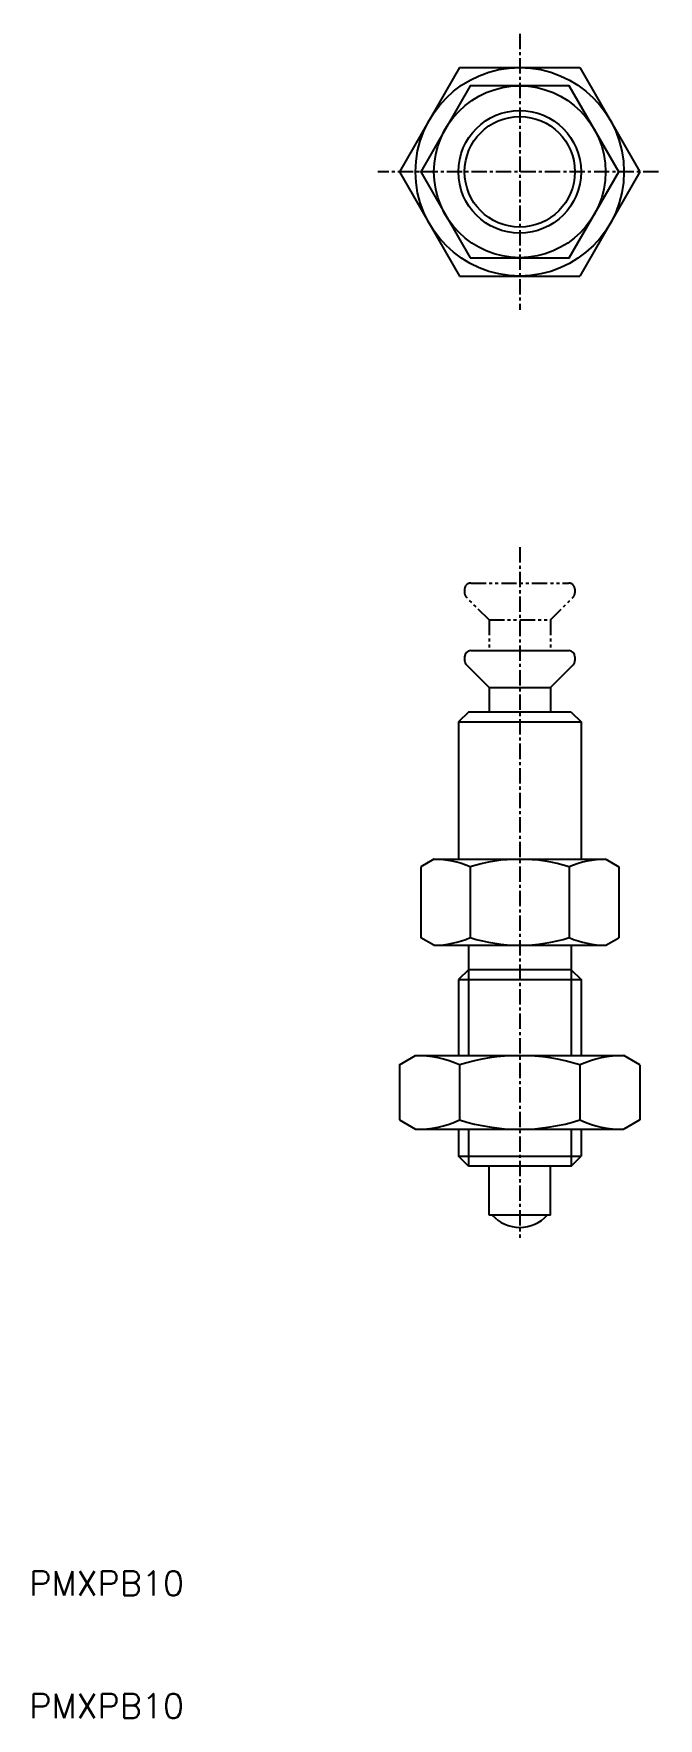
# Model space of a CAD drawing. Extents: x 10 to 61, y 10 to 147.
import ezdxf

# ---------------------------------------------------------------- set-up
doc = ezdxf.new("R2010")
doc.units = 0
doc.linetypes.add('CENTER', pattern=[2, 1.25, -0.25, 0.25, -0.25])
doc.linetypes.add('PHANTOM', pattern=[2.5, 1.25, -0.25, 0.25, -0.25, 0.25, -0.25])
doc.layers.get('0').update_dxf_attribs({"linetype": 'CONTINUOUS'})
doc.layers.add('CENTER', color=1, linetype='CENTER')
doc.styles.get("Standard").update_dxf_attribs({"font": 'txt.shx'})

msp = doc.modelspace()

# ---------------------------------------------------------------- linework, layer by layer
at = {"color": 7, "linetype": 'CONTINUOUS'}
for p, q in [((45.09, 144.52), (40.19, 136.02)), ((45.09, 144.52), (54.91, 144.52)), ((54.91, 144.52), (59.81, 136.02)), ((40.19, 136.02), (45.09, 127.52)), ((59.81, 136.02), (54.91, 127.52)), ((45.09, 127.52), (54.91, 127.52)), ((45.5, 96.5), (45.5, 96.21)), ((46, 97), (54, 97)), ((54.5, 96.5), (54.5, 96.21)), ((47.5, 94), (45.65, 95.85)), ((52.5, 94), (54.35, 95.85)), ((47.5, 94), (47.5, 92)), ((47.5, 94), (52.5, 94)), ((52.5, 94), (52.5, 92)), ((45.81, 92), (45, 91.19)), ((54.19, 92), (45.81, 92)), ((54.19, 92), (55, 91.19)), ((45, 91.19), (45, 80)), ((45, 91.19), (55, 91.19)), ((55, 91.19), (55, 80)), ((42.98, 80), (41.92, 79.39)), ((42.98, 80), (57.02, 80)), ((57.02, 80), (58.08, 79.39)), ((41.92, 79.39), (41.92, 73.61)), ((45.96, 79.39), (45.96, 73.61)), ((54.04, 79.39), (54.04, 73.61)), ((58.08, 79.39), (58.08, 73.61)), ((42.98, 73), (41.92, 73.61)), ((42.98, 73), (57.02, 73)), ((45.81, 73), (45.81, 71)), ((54.19, 73), (54.19, 71)), ((57.02, 73), (58.08, 73.61)), ((45.81, 71), (45, 70.19)), ((45, 70.19), (45, 64)), ((45, 70.19), (55, 70.19)), ((54.19, 71), (45.81, 71)), ((54.19, 71), (45.81, 71)), ((54.19, 71), (55, 70.19)), ((55, 70.19), (55, 64)), ((40.19, 63.24), (41.5, 64)), ((40.19, 63.24), (40.19, 58.76)), ((41.5, 64), (58.5, 64)), ((45.09, 63.24), (45.09, 58.76)), ((54.91, 63.24), (54.91, 58.76)), ((59.81, 63.24), (58.5, 64)), ((59.81, 63.24), (59.81, 58.76)), ((40.19, 58.76), (41.5, 58)), ((41.5, 58), (58.5, 58)), ((45, 58), (45, 55.81)), ((55, 58), (55, 55.81)), ((59.81, 58.76), (58.5, 58)), ((45.81, 55), (45, 55.81)), ((45, 55.81), (55, 55.81)), ((54.19, 55), (45.81, 55)), ((47.5, 51), (47.5, 55)), ((52.5, 51), (52.5, 55)), ((54.19, 55), (55, 55.81)), ((52.5, 51), (47.5, 51))]:
    msp.add_line(p, q, dxfattribs=at)
at = {"color": 3, "linetype": 'PHANTOM'}
for p, q in [((45.5, 102), (45.5, 101.71)), ((46, 102.5), (54, 102.5)), ((54.5, 102), (54.5, 101.71)), ((47.5, 99.5), (45.65, 101.35)), ((52.5, 99.5), (54.35, 101.35)), ((47.5, 99.5), (47.5, 97)), ((47.5, 99.5), (52.5, 99.5)), ((52.5, 99.5), (52.5, 97))]:
    msp.add_line(p, q, dxfattribs=at)
at = {"color": 3, "linetype": 'CONTINUOUS'}
for p, q in [((45.81, 71), (45.81, 64)), ((54.19, 71), (54.19, 64)), ((45.81, 58), (45.81, 55)), ((54.19, 58), (54.19, 55))]:
    msp.add_line(p, q, dxfattribs=at)
at = {"color": 7, "linetype": 'CONTINUOUS'}
msp.add_lwpolyline([(45.96, 129.02), (54.04, 129.02), (58.08, 136.02), (54.04, 143.02), (45.96, 143.02), (41.92, 136.02)], close=True, dxfattribs=at)
for radius in [8.5, 7, 5, 4.5]:
    msp.add_circle((50, 136.02), radius, dxfattribs=at)
at = {"color": 3, "linetype": 'PHANTOM'}
for centre, start, end in [((46, 102), 90, 180), ((46, 101.71), 180, 225), ((54, 102), 360, 90), ((54, 101.71), 315, 360)]:
    msp.add_arc(centre, 0.5, start, end, dxfattribs=at)
at = {"color": 7, "linetype": 'CONTINUOUS'}
for centre, radius, start, end in [((46, 96.5), 0.5, 90, 180), ((46, 96.21), 0.5, 180, 225), ((54, 96.5), 0.5, 360, 90), ((54, 96.21), 0.5, 315, 360), ((42.98, 72.49), 7.51, 66.6477, 90.0054), ((50, 66.41), 13.59, 72.6968, 107.3032), ((57.02, 72.49), 7.51, 89.9946, 113.3523), ((42.98, 80.51), 7.51, 269.9946, 293.3523), ((50, 86.59), 13.59, 252.6968, 287.3032), ((57.02, 80.51), 7.51, 246.6477, 270.0054), ((41.69, 56), 8, 64.8004, 91.3347), ((50, 47.76), 16.24, 72.412, 107.588), ((58.31, 56), 8, 88.6653, 115.1996), ((41.69, 66), 8, 268.6653, 295.1996), ((50, 74.24), 16.24, 252.412, 287.588), ((58.31, 66), 8, 244.8004, 271.3347), ((50, 53), 3, 221.8103, 318.1897)]:
    msp.add_arc(centre, radius, start, end, dxfattribs=at)
at = {"layer": 'CENTER', "color": 1, "linetype": 'CENTER'}
for p, q in [((50, 147.27), (50, 124.76)), ((61.31, 136.02), (38.41, 136.02)), ((50, 105.42), (50, 49.16))]:
    msp.add_line(p, q, dxfattribs=at)

# ---------------------------------------------------------------- texts
at = {"color": 7, "linetype": 'CONTINUOUS'}
for p in [(10, 20), (10, 10)]:
    msp.add_text('PMXPB10', height=2, dxfattribs=at).set_placement(p)

doc.saveas('drawing.dxf')
